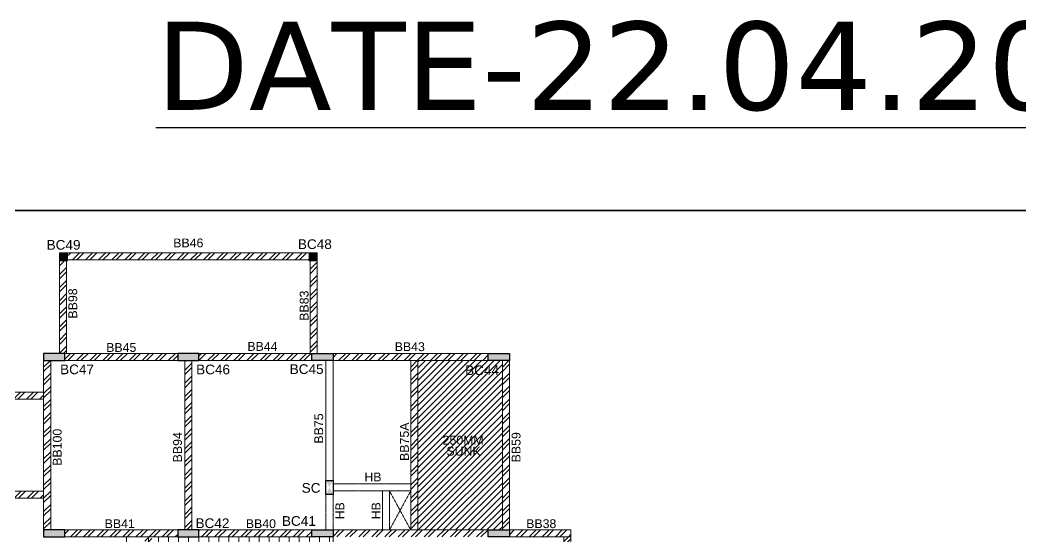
# Model space of a CAD drawing. Header units: metres. Extents: x 79516 to 173451, y -2110733 to -2039064.
# Drawn here: x 105818 to 134179, y -2053707 to -2039064 of the extents above; entities that cross this region are included whole.
import ezdxf
from ezdxf.enums import TextEntityAlignment as Align

# ---------------------------------------------------------------- set-up
doc = ezdxf.new("R2010")
doc.units = ezdxf.units.M
doc.header["$LTSCALE"] = 15
doc.header["$MEASUREMENT"] = 0
doc.linetypes.add('HIDDEN', pattern=[0.375, 0.25, -0.125])
for name, color, linetype, lineweight in [('BEAM HIDDEN_ASC', 32, 'HIDDEN', 18), ('BEAM NO_ASC', 7, 'Continuous', 20), ('BEAM_ASC', 1, 'Continuous', 20), ('BRICK WALL', 8, 'Continuous', 13), ('COLUMN FLOATING_ASC', 6, 'Continuous', 30), ('COLUMN HATCH_ASC', 155, 'Continuous', 0), ('COLUMN NO._ASC', 7, 'Continuous', 25), ('COLUMN STOP_ASC', 122, 'Continuous', 20), ('COLUMN_ASC', 4, 'Continuous', 30), ('DUCT_ASC', 253, 'HIDDEN', 13), ('HATCH_ASC', 253, 'Continuous', 5), ('NEW COLUMN NO._ ASC', 7, 'Continuous', 25), ('STAIR_ASC', 150, 'Continuous', 13), ('TEXT_ASC', 7, 'Continuous', 25), ('VIEWPORT_ASC', 6, 'Continuous', 15)]:
    doc.layers.add(name, color=color, linetype=linetype, lineweight=lineweight)
doc.styles.add('3 MM', font='verdana.ttf', dxfattribs={"height": 3})
doc.styles.add('STANDERD ASC', font='swiss.ttf', dxfattribs={"height": 250})
pattern_1 = [(45, (-800708.77, -593580.78), (-185.61553, 185.61553), []), (45, (-800585.02, -593580.78), (-185.61553, 185.61553), [])]

# ---------------------------------------------------------------- blocks, each defined once
blk = doc.blocks.new('dwg5D38')
at = {"layer": 'STAIR_ASC'}
for p, q in [((-18, 28000, 0), (-18, 29100, 0)), ((5837, 29100, 0), (-18, 29100, 0)), ((82, 29100, 0), (82, 28000, 0)), ((367, 28000, 0), (367, 29100, 0)), ((652, 28000, 0), (652, 29100, 0)), ((937, 28000, 0), (937, 29100, 0)), ((1222, 28000, 0), (1222, 29100, 0)), ((1507, 28000, 0), (1507, 29100, 0)), ((1792, 28000, 0), (1792, 29100, 0)), ((2077, 28000, 0), (2077, 29100, 0)), ((2362, 28000, 0), (2362, 29100, 0)), ((2647, 28000, 0), (2647, 29100, 0)), ((2932, 28000, 0), (2932, 29100, 0)), ((3217, 28000, 0), (3217, 29100, 0)), ((3502, 28000, 0), (3502, 29100, 0)), ((3787, 28000, 0), (3787, 29100, 0)), ((4072, 28000, 0), (4072, 29100, 0)), ((4357, 28000, 0), (4357, 29100, 0)), ((4642, 28000, 0), (4642, 29100, 0)), ((4927, 28000, 0), (4927, 29100, 0)), ((5212, 28000, 0), (5212, 29100, 0)), ((19457, 29100, 0), (13602, 29100, 0)), ((14227, 28000, 0), (14227, 29100, 0)), ((14512, 28000, 0), (14512, 29100, 0)), ((14797, 28000, 0), (14797, 29100, 0)), ((15082, 28000, 0), (15082, 29100, 0)), ((15367, 28000, 0), (15367, 29100, 0)), ((15652, 28000, 0), (15652, 29100, 0)), ((15937, 28000, 0), (15937, 29100, 0)), ((16222, 28000, 0), (16222, 29100, 0)), ((16507, 28000, 0), (16507, 29100, 0)), ((16792, 28000, 0), (16792, 29100, 0)), ((17077, 28000, 0), (17077, 29100, 0)), ((17362, 28000, 0), (17362, 29100, 0)), ((17647, 28000, 0), (17647, 29100, 0)), ((17932, 28000, 0), (17932, 29100, 0)), ((18217, 28000, 0), (18217, 29100, 0)), ((18502, 28000, 0), (18502, 29100, 0)), ((18787, 28000, 0), (18787, 29100, 0)), ((19072, 28000, 0), (19072, 29100, 0)), ((19357, 29100, 0), (19357, 28000, 0)), ((19457, 28000, 0), (19457, 29100, 0)), ((-218, 27900, 0), (-218, 28000, 0)), ((-218, 28000, 0), (-18, 28000, 0)), ((5362, 27900, 0), (-218, 27900, 0)), ((82, 28000, 0), (5362, 28000, 0)), ((19357, 28000, 0), (14077, 28000, 0)), ((14077, 27900, 0), (19657, 27900, 0)), ((19657, 28000, 0), (19457, 28000, 0)), ((19657, 27900, 0), (19657, 28000, 0)), ((-800, 1300), (-800, 1200)), ((4780, 1300), (-800, 1300)), ((-800, 1200), (4780, 1200)), ((-600, 1200), (-600, 100)), ((-500, 100), (-500, 1200)), ((-215, 1200), (-215, 100)), ((70, 1200), (70, 100)), ((355, 1200), (355, 100)), ((640, 1200), (640, 100)), ((925, 1200), (925, 100)), ((1210, 1200), (1210, 100)), ((1495, 1200), (1495, 100)), ((1780, 1200), (1780, 100)), ((2065, 1200), (2065, 100)), ((2350, 1200), (2350, 100)), ((2635, 1200), (2635, 100)), ((2920, 1200), (2920, 100)), ((3205, 1200), (3205, 100)), ((3490, 1200), (3490, 100)), ((3775, 1200), (3775, 100)), ((4060, 1200), (4060, 100)), ((4345, 1200), (4345, 100)), ((4630, 1200), (4630, 100)), ((14560, 1300, 0), (20140, 1300, 0)), ((20140, 1200, 0), (14560, 1200, 0)), ((14710, 1200, 0), (14710, 100, 0)), ((14995, 1200, 0), (14995, 100, 0)), ((15280, 1200, 0), (15280, 100, 0)), ((15565, 1200, 0), (15565, 100, 0)), ((15850, 1200, 0), (15850, 100, 0)), ((16135, 1200, 0), (16135, 100, 0)), ((16420, 1200, 0), (16420, 100, 0)), ((16705, 1200, 0), (16705, 100, 0)), ((16990, 1200, 0), (16990, 100, 0)), ((17275, 1200, 0), (17275, 100, 0)), ((17560, 1200, 0), (17560, 100, 0)), ((17845, 1200, 0), (17845, 100, 0)), ((18130, 1200, 0), (18130, 100, 0)), ((18415, 1200, 0), (18415, 100, 0)), ((18700, 1200, 0), (18700, 100, 0)), ((18985, 1200, 0), (18985, 100, 0)), ((19270, 1200, 0), (19270, 100, 0)), ((19555, 1200, 0), (19555, 100, 0)), ((19840, 100, 0), (19840, 1200, 0)), ((19940, 1200, 0), (19940, 100, 0)), ((20140, 1300, 0), (20140, 1200, 0)), ((5255, 100), (-600, 100)), ((19940, 100, 0), (14085, 100, 0))]:
    blk.add_line(p, q, dxfattribs=at)
at = {"layer": 'STAIR_ASC', "elevation": 0}
for points in [[(5537, 27825), (5537, 27825, 0.414214), (5837, 28125), (5837, 29100)], [(13902, 27825), (13902, 27825, -0.414214), (13602, 28125), (13602, 29100)], [(4955, 1375), (4955, 1375, -0.414214), (5255, 1075), (5255, 100)], [(14385, 1375), (14385, 1375, 0.414214), (14085, 1075), (14085, 100)]]:
    blk.add_lwpolyline(points, format="xyb", dxfattribs=at)
at = {"layer": 'STAIR_ASC'}
for centre, radius, start, end in [((5267, 27744, 0), 50, 35.4902, 215.4902), ((5362, 27825, 0), 175, 219.0153, 90), ((5362, 27825, 0), 75.1, 223.7824, 89.7644), ((14077, 27825, 0), 175, 90, 320.9847), ((14078, 27825, 0), 75.1, 90.2356, 316.2176), ((14173, 27744, 0), 50, 324.5098, 144.5098), ((4685, 1456), 50, 144.5098, 324.5098), ((4780, 1375), 175, 270, 140.9847), ((4780, 1375), 75.1, 270.2356, 136.2176), ((14560, 1375, 0), 175, 39.0153, 270), ((14560, 1375, 0), 75.1, 43.7824, 269.7644), ((14655, 1456, 0), 50, 215.4902, 35.4902)]:
    blk.add_arc(centre, radius, start, end, dxfattribs=at)

msp = doc.modelspace()

# ---------------------------------------------------------------- hatches: boundary and pattern name
at = {"layer": 'BRICK WALL'}
h = msp.add_hatch(dxfattribs=at)
h.set_pattern_fill('ANSI32', color=256, scale=700, angle=180)
h.set_pattern_definition(pattern_1)
h.paths.add_polyline_path([(114056.9, -2045857.5), (107117, -2045857.5), (107117, -2045657.5), (114056.9, -2045657.5), (114056.9, -2045857.5)])
h = msp.add_hatch(dxfattribs=at)
h.set_pattern_fill('ANSI32', color=256, scale=700, angle=180)
h.set_pattern_definition([(45, (-800658.48, -593580.78), (-185.61553, 185.61553), []), (45, (-800534.73, -593580.78), (-185.61553, 185.61553), [])])
h.paths.add_polyline_path([(107137.2, -2048507.5), (107137.2, -2045887.5), (106937.2, -2045887.5), (106937.2, -2048507.5), (107137.2, -2048507.5)])
h = msp.add_hatch(dxfattribs=at)
h.set_pattern_fill('ANSI32', color=256, scale=700, angle=180)
h.set_pattern_definition([(45, (-800758.78, -593580.8), (-185.61553, 185.61553), []), (45, (-800635.04, -593580.8), (-185.61553, 185.61553), [])])
h.paths.add_polyline_path([(114236.9, -2045887.5), (114036.9, -2045887.5), (114036.9, -2048507.5), (114236.9, -2048507.5)])
h = msp.add_hatch(dxfattribs=at)
h.set_pattern_fill('ANSI32', color=256, scale=700, angle=180)
h.set_pattern_definition(pattern_1)
h.paths.add_polyline_path([(110287, -2048707.5), (107087, -2048707.5), (107087, -2048507.5), (110287, -2048507.5)])
h = msp.add_hatch(dxfattribs=at)
h.set_pattern_fill('ANSI32', color=256, scale=700, angle=180)
h.set_pattern_definition(pattern_1)
h.paths.add_polyline_path([(110887, -2048707.5), (110887, -2048507.5), (114087, -2048507.5), (114087, -2048707.5), (110887, -2048707.5)])
h = msp.add_hatch(dxfattribs=at)
h.set_pattern_fill('ANSI32', color=256, scale=700, angle=180)
h.set_pattern_definition(pattern_1)
h.paths.add_polyline_path([(119087, -2048707.5), (117087, -2048707.5), (116887, -2048707.5), (114687, -2048707.5), (114687, -2048507.5), (119087, -2048507.5), (119087, -2048707.5)])
h = msp.add_hatch(dxfattribs=at)
h.set_pattern_fill('ANSI32', color=256, scale=700, angle=180)
h.set_pattern_definition(pattern_1)
h.paths.add_polyline_path([(106687, -2048707.5), (106487, -2048707.5), (106487, -2049557.5), (106487, -2049757.5), (106487, -2052507.5), (106487, -2052707.5), (106487, -2053507.5), (106687, -2053507.5)])
h = msp.add_hatch(dxfattribs=at)
h.set_pattern_fill('ANSI32', color=256, scale=700, angle=180)
h.set_pattern_definition(pattern_1)
h.paths.add_polyline_path([(110487, -2053507.5), (110487, -2048707.5), (110687, -2048707.5), (110687, -2053507.5)])
h.paths.add_polyline_path([(110687, -2048707.5), (110487, -2048707.5), (110487, -2053507.5), (110487, -2053507.5), (110597, -2053507.5), (110687, -2053507.5), (110687, -2048707.5)], flags=16)
h = msp.add_hatch(dxfattribs=at)
h.set_pattern_fill('ANSI32', color=256, scale=700, angle=180)
h.set_pattern_definition(pattern_1)
h.paths.add_polyline_path([(110487, -2053507.5), (110487, -2048707.5), (110687, -2048707.5), (110687, -2053507.5)])
h = msp.add_hatch(dxfattribs=at)
h.set_pattern_fill('ANSI32', color=256, scale=700, angle=180)
h.set_pattern_definition(pattern_1)
h.paths.add_polyline_path([(117087, -2053507.5), (116887, -2053507.5), (116887, -2052405), (116887, -2052205), (116887, -2048707.5), (117087, -2048707.5)])
h = msp.add_hatch(dxfattribs=at)
h.set_pattern_fill('ANSI32', color=256, scale=700, angle=180)
h.set_pattern_definition(pattern_1)
h.paths.add_polyline_path([(119487, -2053507.5), (119486.8, -2048707.5), (119686.8, -2048707.5), (119687, -2053507.5)])
h = msp.add_hatch(dxfattribs=at)
h.set_pattern_fill('ANSI32', color=256, scale=700)
h.set_pattern_definition([(45, (-800708.77, -593630.78), (-185.61553, 185.61553), []), (45, (-800585.02, -593630.78), (-185.61553, 185.61553), [])])
h.paths.add_polyline_path([(103412, -2049607.5), (103412, -2049807.5), (103412, -2049807.5), (106487, -2049807.5), (106487, -2049607.5), (103412, -2049607.5)])
h = msp.add_hatch(dxfattribs=at)
h.set_pattern_fill('ANSI32', color=256, scale=700)
h.set_pattern_definition([(45, (-800708.77, -593480.78), (-185.61553, 185.61553), []), (45, (-800585.02, -593480.78), (-185.61553, 185.61553), [])])
h.paths.add_polyline_path([(103412, -2052480.5), (103412, -2052407.5), (106487, -2052407.5), (106487, -2052607.5), (103412, -2052607.5)])
h = msp.add_hatch(dxfattribs=at)
h.set_pattern_fill('ANSI32', color=256, scale=700, angle=180)
h.set_pattern_definition(pattern_1)
h.paths.add_polyline_path([(108832, -2053707.5), (107087, -2053707.5), (107087, -2053507.5), (107087, -2053507.5), (107087, -2053507.5), (110287, -2053507.5), (110287, -2053707.5), (109457, -2053707.5), (109457, -2053707.5), (108832, -2053707.5)])
h = msp.add_hatch(dxfattribs=at)
h.set_pattern_fill('ANSI32', color=256, scale=700, angle=180)
h.set_pattern_definition(pattern_1)
h.paths.add_polyline_path([(114087, -2053507.5), (114087, -2053707.5), (110887, -2053707.5), (110887, -2053507.5), (114087, -2053507.5)])
h = msp.add_hatch(dxfattribs=at)
h.set_pattern_fill('ANSI32', color=256, scale=700, angle=180)
h.set_pattern_definition(pattern_1)
h.paths.add_polyline_path([(119087, -2053707.5), (119087, -2053507.5), (117087, -2053507.5), (116887, -2053507.5), (116287, -2053507.5), (116087, -2053507.5), (114687, -2053507.5), (114687, -2053707.5), (116087, -2053707.5), (116287, -2053707.5), (116887, -2053707.5), (117087, -2053707.5), (119087, -2053707.5)])
h = msp.add_hatch(dxfattribs=at)
h.set_pattern_fill('ANSI32', color=256, scale=700, angle=180)
h.set_pattern_definition(pattern_1)
h.paths.add_polyline_path([(121429.5, -2053507.5), (119687, -2053507.5), (119687, -2053707.5), (119941.1, -2053707.5), (119687, -2053707.5), (121429.5, -2053699.6)])
h = msp.add_hatch(dxfattribs=at)
h.set_pattern_fill('ANSI32', color=256, scale=700, angle=180)
h.set_pattern_definition(pattern_1)
h.paths.add_polyline_path([(109557, -2056107.4), (109549.4, -2056107.5), (109549.4, -2056057.5), (109357, -2056057.5), (109357, -2053707.5), (109557, -2053707.5)])
h = msp.add_hatch(dxfattribs=at)
h.set_pattern_fill('ANSI32', color=256, scale=700, angle=180)
h.set_pattern_definition(pattern_1)
h.paths.add_polyline_path([(121429.5, -2056107.5), (121429.5, -2053715.4), (119687, -2053707.5), (121229.5, -2053707.5), (121229.5, -2056107.5)])
at = {"layer": 'COLUMN HATCH_ASC'}
h = msp.add_hatch(color=256, dxfattribs=at)
h.dxf.hatch_style = 1
h.paths.add_polyline_path([(106487, -2048707.5), (106487, -2048507.5), (107087, -2048507.5), (107087, -2048707.5)])
h = msp.add_hatch(color=256, dxfattribs=at)
h.dxf.hatch_style = 1
h.paths.add_polyline_path([(110287, -2048707.5), (110287, -2048507.5), (110887, -2048507.5), (110887, -2048707.5)])
h = msp.add_hatch(color=256, dxfattribs=at)
h.dxf.hatch_style = 1
h.paths.add_polyline_path([(114087, -2048507.5), (114087, -2048707.5), (114687, -2048707.5), (114687, -2048507.5)])
h = msp.add_hatch(color=256, dxfattribs=at)
h.dxf.hatch_style = 1
h.paths.add_polyline_path([(119087, -2048507.5), (119087, -2048707.5), (119687, -2048707.5), (119687, -2048507.5)])
h = msp.add_hatch(color=256, dxfattribs=at)
h.dxf.hatch_style = 1
h.paths.add_polyline_path([(106487, -2053707.5), (106487, -2053507.5), (107087, -2053507.5), (107087, -2053707.5)])
h = msp.add_hatch(color=256, dxfattribs=at)
h.dxf.hatch_style = 1
h.paths.add_polyline_path([(110287, -2053707.5), (110287, -2053507.5), (110887, -2053507.5), (110887, -2053707.5)])
h = msp.add_hatch(color=256, dxfattribs=at)
h.dxf.hatch_style = 1
h.paths.add_polyline_path([(114087, -2053507.5), (114087, -2053707.5), (114687, -2053707.5), (114687, -2053507.5)])
h = msp.add_hatch(color=256, dxfattribs=at)
h.dxf.hatch_style = 1
h.paths.add_polyline_path([(119087, -2053507.5), (119087, -2053707.5), (119687, -2053707.5), (119687, -2053507.5)])
at = {"layer": 'COLUMN STOP_ASC'}
h = msp.add_hatch(dxfattribs=at)
h.set_pattern_fill('ANSI31', color=256, scale=200, style=0)
h.set_pattern_definition([(45, (-791678.866, -1371052.285), (-17.67766953, 17.67766953), [])])
h.paths.add_polyline_path([(106937, -2045657.5), (106937, -2045887.5), (107167, -2045887.5), (107167, -2045657.5)])
h = msp.add_hatch(dxfattribs=at)
h.set_pattern_fill('ANSI31', color=256, scale=200, style=0)
h.set_pattern_definition([(45, (-791679.173, -1371052.29), (-17.67766953, 17.67766953), [])])
h.paths.add_polyline_path([(114007, -2045887.5), (114007, -2045657.5), (114237, -2045657.5), (114237, -2045887.5)])
at = {"layer": 'HATCH_ASC'}
h = msp.add_hatch(dxfattribs=at)
h.set_pattern_fill('ANSI31', color=256, scale=1000, angle=180, style=0)
h.set_pattern_definition([(225, (-866321.44, -674484.81), (88.388348, -88.388348), [])])
h.paths.add_polyline_path([(119087, -2053507.5), (119087, -2053507.5), (119487, -2053507.5), (119486.8, -2048707.5), (119087, -2048707.5), (119087, -2048707.5), (117087, -2048707.5), (117087, -2053507.5)])
h.paths.add_polyline_path([(118394.2, -2048760.3), (118394.2, -2049195), (119443.2, -2049195), (119443.2, -2048760.3)], flags=24)
h.paths.add_polyline_path([(117738.3, -2050774.9), (117738.3, -2051160.4), (118978.6, -2051160.4), (118978.6, -2050774.9)], flags=24)
h.paths.add_polyline_path([(117849.2, -2051080.9), (117849.2, -2051476.1), (118916, -2051476.1), (118916, -2051080.9)], flags=24)

# ---------------------------------------------------------------- linework, layer by layer
at = {"layer": 'BEAM HIDDEN_ASC'}
for p, q in [((116887, -2052205, -4047.6), (114687, -2052205, -4047.6)), ((116887, -2052405, -4047.6), (114687, -2052405, -4047.6)), ((116087, -2053507.5, -4047.6), (116087, -2052405, -4047.6)), ((116287, -2053507.5, -4047.6), (116287, -2052405, -4047.6)), ((114487, -2052505, -4047.6), (114487, -2053507.5, -4047.6)), ((114687, -2052505, -4047.6), (114687, -2053507.5, -4047.6))]:
    msp.add_line(p, q, dxfattribs=at)
at = {"layer": 'BEAM_ASC'}
for p, q in [((114057, -2045657.5, -4047.6), (107116.7, -2045657.5, -4047.6)), ((106937.3, -2045887.5, -4047.6), (106937.3, -2048507.5, -4047.6)), ((114057, -2045857.5, -4047.6), (107116.7, -2045857.5, -4047.6)), ((107137.3, -2045887.5, -4047.6), (107137.3, -2048507.5, -4047.6)), ((114037, -2048507.5, -4047.6), (114037, -2045887.5, -4047.6)), ((114237, -2048507.5, -4047.6), (114237, -2045887.5, -4047.6)), ((110287, -2048507.5, -4047.6), (107087, -2048507.5, -4047.6)), ((114087, -2048507.5, -4047.6), (110887, -2048507.5, -4047.6)), ((119087, -2048507.5, -4047.6), (114687, -2048507.5, -4047.6)), ((106487, -2048707.5, -4047.6), (106487, -2053507.5, -4047.6)), ((106687, -2048707.5, -4047.6), (106687, -2053507.5, -4047.6)), ((110287, -2048707.5, -4047.6), (107087, -2048707.5, -4047.6)), ((110487, -2048707.5, -4047.6), (110487, -2053507.5, -4047.6)), ((110687, -2048707.5, -4047.6), (110687, -2053507.5, -4047.6)), ((114087, -2048707.5, -4047.6), (110887, -2048707.5, -4047.6)), ((114487, -2048707.5, -4047.6), (114487, -2052105, -4047.6)), ((119087, -2048707.5, -4047.6), (114687, -2048707.5, -4047.6)), ((114687, -2048707.5, -4047.6), (114687, -2052105, -4047.6)), ((116887, -2053507.5, -4047.6), (116887, -2048707.5, -4047.6)), ((117087, -2053507.5, -4047.6), (117087, -2048707.5, -4047.6)), ((119487, -2053507.5, -4047.6), (119486.8, -2048707.5, -4047.6)), ((119687, -2053507.5, -4047.6), (119686.8, -2048707.5, -4047.6)), ((107087, -2053507.5, -4047.6), (110287, -2053507.5, -4047.6)), ((110887, -2053507.5, -4047.6), (114087, -2053507.5, -4047.6)), ((114687, -2053507.5, -4047.6), (119087, -2053507.5, -4047.6)), ((119687, -2053507.5, -4047.6), (121429.5, -2053507.5, -4047.6)), ((121429.5, -2053707.5, -4047.6), (121429.5, -2053507.5, -4047.6)), ((107087, -2053707.5, -4047.6), (110287, -2053707.5, -4047.6)), ((110887, -2053707.5, -4047.6), (114087, -2053707.5, -4047.6)), ((119687, -2053707.5, -4047.6), (121429.5, -2053707.5, -4047.6)), ((121229.5, -2053707.5, -4047.6), (121229.5, -2056107.5, -4047.6)), ((121429.5, -2053707.5, -4047.6), (121429.5, -2056107.5, -4047.6))]:
    msp.add_line(p, q, dxfattribs=at)
at = {"layer": 'BEAM_ASC', "elevation": -4047.6}
for points in [[(103412, -2049807.5), (106487, -2049807.5), (106487, -2049607.5), (103412, -2049607.5)], [(103412, -2052607.5), (106487, -2052607.5), (106487, -2052407.5), (103412, -2052407.5)]]:
    msp.add_lwpolyline(points, close=True, dxfattribs=at)
at = {"layer": 'COLUMN FLOATING_ASC', "ltscale": 5, "elevation": -4047.6}
msp.add_lwpolyline([(114487, -2052105), (114687, -2052105), (114687, -2052505), (114487, -2052505)], close=True, dxfattribs=at)
at = {"layer": 'COLUMN FLOATING_ASC', "ltscale": 5}
msp.add_solid([(114687, -2052105, -4047.6), (114487, -2052505, -4047.6), (114487, -2052105, -4047.6), (114687, -2052505, -4047.6)], dxfattribs=at)
at = {"layer": 'COLUMN STOP_ASC', "elevation": -4047.6}
for points in [[(107167, -2045657.5), (106937, -2045657.5), (106937, -2045887.5), (107167, -2045887.5)], [(114007, -2045657.5), (114237, -2045657.5), (114237, -2045887.5), (114007, -2045887.5)]]:
    msp.add_lwpolyline(points, close=True, dxfattribs=at)
at = {"layer": 'COLUMN_ASC', "elevation": -4047.6}
for points in [[(107087, -2048707.5), (107087, -2048507.5), (106487, -2048507.5), (106487, -2048707.5)], [(110887, -2048707.5), (110887, -2048507.5), (110287, -2048507.5), (110287, -2048707.5)], [(114087, -2048707.5), (114087, -2048507.5), (114687, -2048507.5), (114687, -2048707.5)], [(119087, -2048707.5), (119087, -2048507.5), (119687, -2048507.5), (119687, -2048707.5)], [(107087, -2053707.5), (107087, -2053507.5), (106487, -2053507.5), (106487, -2053707.5)], [(110887, -2053707.5), (110887, -2053507.5), (110287, -2053507.5), (110287, -2053707.5)], [(114087, -2053707.5), (114087, -2053507.5), (114687, -2053507.5), (114687, -2053707.5)], [(119087, -2053707.5), (119087, -2053507.5), (119687, -2053507.5), (119687, -2053707.5)]]:
    msp.add_lwpolyline(points, close=True, dxfattribs=at)
at = {"layer": 'DUCT_ASC'}
for p, q in [((116887, -2052405, -4047.6), (116287, -2053507.5, -4047.6)), ((116287, -2052405, -4047.6), (116887, -2053507.5, -4047.6))]:
    msp.add_line(p, q, dxfattribs=at)
at = {"layer": 'VIEWPORT_ASC', "const_width": 55.8}
msp.add_lwpolyline([(173335.8, -2110704.2), (79543.7, -2110705.1), (79543.7, -2044459.6), (173335.8, -2044458.6)], close=True, dxfattribs=at)

# ---------------------------------------------------------------- block references
at = {"layer": 'STAIR_ASC'}
msp.add_blockref('dwg5D38', (95229.5, -2082807.5, -4047.6), dxfattribs=at)

# ---------------------------------------------------------------- texts
at = {"color": 4, "style": '3 MM'}
msp.add_text('%%UDATE-22.04.2024', height=2500, dxfattribs=at).set_placement((109663, -2041608.8))
at = {"layer": 'BEAM NO_ASC', "style": 'STANDERD ASC'}
for s, rotation, p in [('BB46', 360, (110587, -2045577.5, -4047.6)), ('BB98', 90, (107512.5, -2047092.5, 0)), ('BB83', 90, (114068.3, -2047155.8, -4047.6)), ('BB45', 360, (108687, -2048539.7, -4047.6)), ('BB44', 360, (112686.8, -2048509.7, -4047.6)), ('BB43', 360, (116861.8, -2048517.2, -4047.6)), ('BB75', 90, (114481.5, -2050634.8, -4047.6)), ('BB75A', 90, (116909.8, -2051009.1, -4047.6)), ('BB100', 90, (107072.4, -2051165.8, -4047.6)), ('BB94', 90, (110481.5, -2051165.8, -4047.6)), ('BB59', 90, (120073.6, -2051165.8, -4047.6)), ('HB', 360, (115816.9, -2052207.4, -4047.6)), ('HB', 90, (115080.9, -2052964.7, -4047.6)), ('HB', 90, (116106.1, -2052964.7, -4047.6)), ('BB41', 360, (108643.6, -2053531, -4047.6)), ('BB40', 360, (112643.6, -2053531, -4047.6)), ('BB38', 360, (120586.8, -2053531, -4047.6))]:
    msp.add_text(s, height=250, rotation=rotation, dxfattribs=at).set_placement(p, align=Align.BOTTOM_CENTER)
at = {"layer": 'COLUMN NO._ASC', "style": 'STANDERD ASC'}
msp.add_text('SC', height=275, dxfattribs=at).set_placement((114066.4, -2052537.3, -4047.6), align=Align.BOTTOM_CENTER)
at = {"layer": 'NEW COLUMN NO._ ASC', "color": 3, "style": 'STANDERD ASC'}
for s, p in [('BC49', (107052.1, -2045652.9, 0)), ('BC48', (114172.1, -2045632.7, 0)), ('BC47', (107433.9, -2049179.5, 0)), ('BC46', (111287, -2049182.6)), ('BC45', (113939.3, -2049172.7, -4047.6)), ('BC44', (118909.8, -2049205, -4047.6)), ('BC42', (111271.2, -2053537, -4047.6)), ('BC41', (113719.2, -2053475.1, -4047.6))]:
    msp.add_text(s, height=275, dxfattribs=at).set_placement(p, align=Align.BOTTOM_CENTER)
at = {"layer": 'TEXT_ASC', "color": 3, "style": 'STANDERD ASC'}
for s, p in [('250MM', (117791.9, -2051089.2, -4047.6)), ('SUNK', (117899.7, -2051403.2, -4047.6))]:
    msp.add_text(s, height=250, dxfattribs=at).set_placement(p)

doc.saveas('drawing.dxf')
